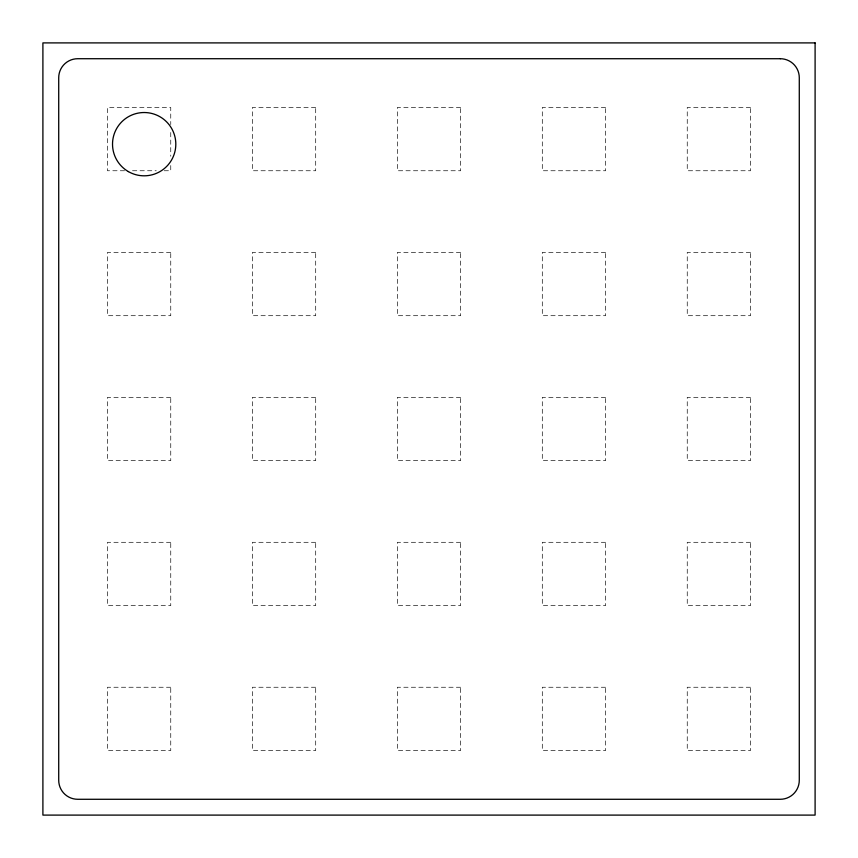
<?xml version="1.0" encoding="UTF-8"?>
<svg xmlns="http://www.w3.org/2000/svg" width="858" height="858" viewBox="0 0 858 858"><rect width="100%" height="100%" fill="white"/><g stroke="black" fill="none" stroke-linecap="round" stroke-linejoin="round"><path stroke-width="0.64" stroke-dasharray="4.29 3.22" d="M124.603 170.753L107.465 170.753L107.465 107.465L170.753 107.465L170.753 124.603M132.518 170.753L156.253 170.753M164.168 170.753L170.753 170.753L170.753 164.168M170.753 132.518L170.753 156.253M315.701 107.465L252.402 107.465L252.402 170.753L315.701 170.753L315.701 107.465M460.649 107.465L397.351 107.465L397.351 170.753L460.649 170.753L460.649 107.465M605.598 107.465L542.299 107.465L542.299 170.753L605.598 170.753L605.598 107.465M750.535 107.465L687.247 107.465L687.247 170.753L750.535 170.753L750.535 107.465M170.753 252.402L107.465 252.402L107.465 315.701L170.753 315.701L170.753 252.402M315.701 252.402L252.402 252.402L252.402 315.701L315.701 315.701L315.701 252.402M460.649 252.402L397.351 252.402L397.351 315.701L460.649 315.701L460.649 252.402M605.598 252.402L542.299 252.402L542.299 315.701L605.598 315.701L605.598 252.402M750.535 252.402L687.247 252.402L687.247 315.701L750.535 315.701L750.535 252.402M170.753 397.351L107.465 397.351L107.465 460.649L170.753 460.649L170.753 397.351M315.701 397.351L252.402 397.351L252.402 460.649L315.701 460.649L315.701 397.351M460.649 397.351L397.351 397.351L397.351 460.649L460.649 460.649L460.649 397.351M605.598 397.351L542.299 397.351L542.299 460.649L605.598 460.649L605.598 397.351M750.535 397.351L687.247 397.351L687.247 460.649L750.535 460.649L750.535 397.351M170.753 542.299L107.465 542.299L107.465 605.598L170.753 605.598L170.753 542.299M315.701 542.299L252.402 542.299L252.402 605.598L315.701 605.598L315.701 542.299M460.649 542.299L397.351 542.299L397.351 605.598L460.649 605.598L460.649 542.299M605.598 542.299L542.299 542.299L542.299 605.598L605.598 605.598L605.598 542.299M750.535 542.299L687.247 542.299L687.247 605.598L750.535 605.598L750.535 542.299M170.753 687.247L107.465 687.247L107.465 750.535L170.753 750.535L170.753 687.247M315.701 687.247L252.402 687.247L252.402 750.535L315.701 750.535L315.701 687.247M460.649 687.247L397.351 687.247L397.351 750.535L460.649 750.535L460.649 687.247M605.598 687.247L542.299 687.247L542.299 750.535L605.598 750.535L605.598 687.247M750.535 687.247L687.247 687.247L687.247 750.535L750.535 750.535L750.535 687.247"/><path stroke-width="1.29" d="M815.1 42.9L42.9 42.9L42.9 815.1L815.1 815.1L815.1 42.9M780.287 58.719L77.713 58.719A18.983 18.983 0 0 0 58.719 77.713L58.719 780.287A18.983 18.983 0 0 0 77.713 799.281L780.287 799.281A18.983 18.983 0 0 0 799.281 780.287L799.281 77.713A18.983 18.983 0 0 0 780.287 58.719M128.346 171.579A31.649 31.649 0 0 0 175.815 144.176A31.649 31.649 0 0 0 128.346 116.763A31.649 31.649 0 0 0 128.346 171.579"/></g></svg>
